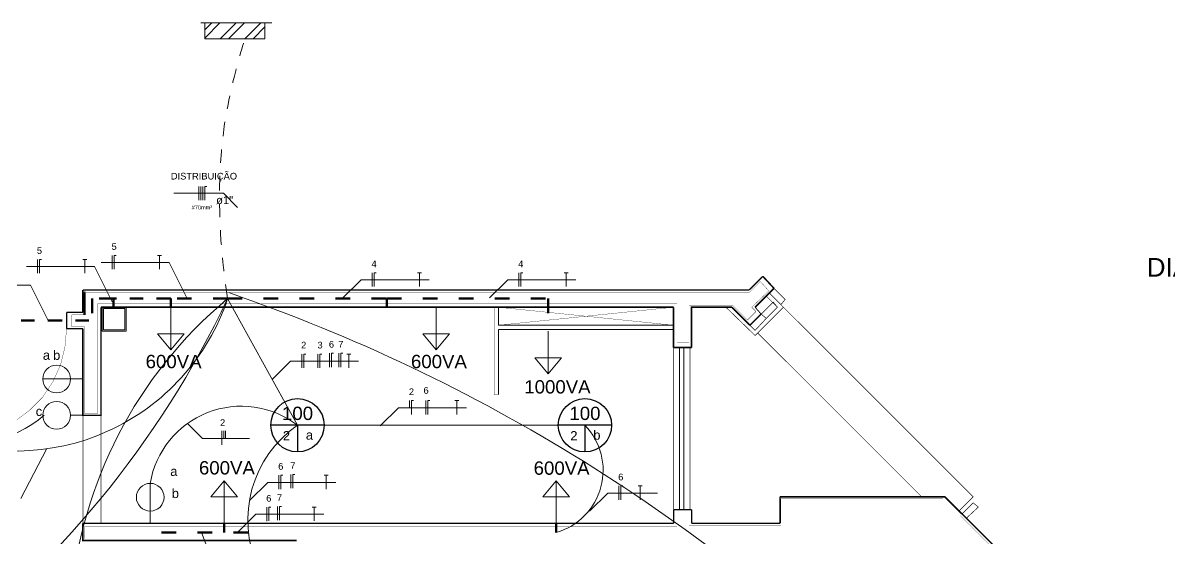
# Model space of a CAD drawing. Header units: millimetres. Extents: x 2082 to 2109.3, y 1288.2 to 1299.8.
# Drawn here: x 2088.39 to 2096.99, y 1295.93 to 1299.8 of the extents above; entities that cross this region are included whole.
import ezdxf

# ---------------------------------------------------------------- set-up
doc = ezdxf.new("R2010")
doc.units = ezdxf.units.MM
doc.header["$LTSCALE"] = 0.009
doc.linetypes.add('Parede', pattern=[30, 12, -18])
doc.linetypes.add('Piso', pattern=[18, 12, -3, 0, -3])
doc.layers.get('0').update_dxf_attribs({"color": 255, "lineweight": 5})
for name, color, linetype, lineweight in [('Circuitos', 30, 'Continuous', 5), ('Dados', 2, 'Continuous', 30), ('Dutos_Parede', 130, 'Parede', 5), ('Dutos_Piso', 140, 'Piso', 5), ('Dutos_Teto', 150, 'Continuous', 5), ('Iluminação', 3, 'Continuous', 30), ('Tomadas', 10, 'Continuous', 5)]:
    doc.layers.add(name, color=color, linetype=linetype, lineweight=lineweight)
doc.layers.add('Legenda', color=253, linetype='Continuous')
doc.styles.get("Standard").update_dxf_attribs({"font": 'Arial'})

msp = doc.modelspace()

# ---------------------------------------------------------------- linework, layer by layer
msp.add_line((2088.857386, 1297.776682), (2088.862665, 1297.776682))
at = {"lineweight": 50}
for p, q in [((2088.857386, 1297.609275), (2088.857386, 1297.776682)), ((2088.857386, 1297.776682), (2088.862665, 1297.776682))]:
    msp.add_line(p, q, dxfattribs=at)
at = {"color": 0, "flags": 128}
for points, const_width in [([(2093.943975, 1297.899017), (2093.840955, 1297.795998)], 0.011364), ([(2093.924659, 1297.860385), (2093.840955, 1297.776682)], 0.002273), ([(2093.989046, 1297.789559), (2093.924659, 1297.860385)], 0.002273), ([(2094.027678, 1297.808875), (2093.943975, 1297.899017)], 0.011364), ([(2088.844508, 1297.795998), (2093.840955, 1297.795998)], 0.011364), ([(2088.844508, 1297.795998), (2088.844508, 1297.628591)], 0.011364), ([(2088.862665, 1297.776682), (2093.840955, 1297.776682)], 0.002273), ([(2093.989046, 1297.789559), (2093.860271, 1297.667223)], 0.002273), ([(2094.027678, 1297.808875), (2093.886026, 1297.667223)], 0.011364), ([(2093.96973, 1297.750927), (2094.053433, 1297.667223)], 0.004546), ([(2093.96973, 1297.750927), (2093.989046, 1297.776682)], 0.003219), ([(2093.989046, 1297.776682), (2094.079188, 1297.686539), (2094.111381, 1297.725172), (2094.027678, 1297.808875), (2093.989046, 1297.776682)], 0.005029), ([(2093.989046, 1297.776682), (2094.098504, 1297.667223)], 0.004546), ([(2088.844508, 1297.506255), (2088.844508, 1296.855945), (2088.979722, 1296.855945), (2088.979722, 1297.667223)], 0.011364), ([(2088.953967, 1297.692978), (2093.300103, 1297.692978)], 0.002273), ([(2088.953967, 1296.868822), (2088.953967, 1297.692978)], 0.002273), ([(2088.979722, 1297.667223), (2093.274348, 1297.667223)], 0.011364), ([(2091.960849, 1297.010474), (2091.928655, 1297.010474), (2091.928655, 1297.667223)], 0.003219), ([(2091.960849, 1297.667223), (2091.960849, 1297.53201)], 0.006819), ([(2093.274348, 1297.53201), (2091.960849, 1297.667223)], 0.002273), ([(2091.960849, 1297.53201), (2093.274348, 1297.667223)], 0.002273), ([(2093.274348, 1297.364603), (2093.274348, 1297.667223)], 0.011364), ([(2093.300103, 1297.403236), (2093.300103, 1297.692978)], 0.002273), ([(2093.390245, 1297.403236), (2093.390245, 1297.680101)], 0.002273), ([(2093.390245, 1297.680101), (2093.71862, 1297.680101)], 0.002273), ([(2093.712181, 1297.667223), (2093.409561, 1297.667223), (2093.409561, 1297.364603)], 0.011364), ([(2093.409561, 1297.667223), (2093.712181, 1297.667223)], 0.011364), ([(2093.886026, 1297.454746), (2093.66711, 1297.667223)], 0.004546), ([(2093.66711, 1297.667223), (2093.712181, 1297.667223)], 0.004507), ([(2093.847394, 1297.53201), (2093.712181, 1297.667223)], 0.011364), ([(2093.886026, 1297.493378), (2093.712181, 1297.667223)], 0.004546), ([(2093.828078, 1297.570643), (2093.71862, 1297.680101)], 0.002273), ([(2093.892465, 1297.63503), (2093.860271, 1297.667223)], 0.002273), ([(2093.931097, 1297.615714), (2093.886026, 1297.667223)], 0.006844), ([(2093.886026, 1297.454746), (2094.098504, 1297.667223)], 0.004546), ([(2093.96973, 1297.58352), (2094.053433, 1297.667223), (2094.021239, 1297.705856), (2093.931097, 1297.615714), (2093.96973, 1297.58352)], 0.005029), ([(2095.412003, 1296.134808), (2095.521461, 1296.244266), (2094.098504, 1297.667223)], 0.004546), ([(2088.844508, 1297.628591), (2088.722173, 1297.628591)], 0.011364), ([(2088.722173, 1297.506255), (2088.722173, 1297.628591)], 0.011364), ([(2088.844508, 1297.628591), (2088.722173, 1297.628591)], 0.011364), ([(2088.844508, 1297.628591), (2088.722173, 1297.628591)], 0.011364), ([(2088.844508, 1297.628591), (2088.722173, 1297.628591)], 0.011364), ([(2088.857386, 1297.609275), (2088.760805, 1297.609275)], 0.002273), ([(2088.760805, 1297.519133), (2088.760805, 1297.609275)], 0.002273), ([(2093.828078, 1297.570643), (2093.892465, 1297.63503)], 0.002273), ([(2093.847394, 1297.53201), (2093.931097, 1297.615714)], 0.011364), ([(2093.886026, 1297.493378), (2093.96973, 1297.58352), (2093.931097, 1297.615714), (2093.847394, 1297.53201), (2093.886026, 1297.493378)], 0.005029), ([(2087.943088, 1296.694977), (2088.078301, 1296.714293), (2088.213514, 1296.752925), (2088.33585, 1296.810874), (2088.445308, 1296.894577), (2088.541889, 1296.991158), (2088.619153, 1297.107055), (2088.677102, 1297.235829), (2088.709295, 1297.364603), (2088.722173, 1297.506255)], 0.002273), ([(2088.844508, 1297.506255), (2088.722173, 1297.506255)], 0.011364), ([(2088.857386, 1297.519133), (2088.760805, 1297.519133)], 0.002273), ([(2088.844508, 1296.855945), (2088.844508, 1297.506255)], 0.011364), ([(2088.857386, 1296.868822), (2088.857386, 1297.519133)], 0.002273), ([(2091.960849, 1297.010474), (2091.928655, 1297.010474), (2091.928655, 1297.499817)], 0.003219), ([(2091.960849, 1297.53201), (2093.274348, 1297.53201)], 0.006819), ([(2091.960849, 1297.010474), (2091.960849, 1297.499817)], 0.006819), ([(2091.960849, 1297.010474), (2091.960849, 1297.499817)], 0.006819), ([(2091.960849, 1297.499817), (2093.274348, 1297.499817)], 0.006819), ([(2093.300103, 1297.403236), (2093.390245, 1297.403236)], 0.002273), ([(2095.135138, 1296.244266), (2093.905342, 1297.474062)], 0.004546), ([(2093.274348, 1297.364603), (2093.409561, 1297.364603)], 0.011364), ([(2093.274348, 1297.364603), (2093.274348, 1296.147685)], 0.004546), ([(2093.319419, 1297.364603), (2093.319419, 1296.147685)], 0.006819), ([(2093.351612, 1297.364603), (2093.351612, 1296.147685)], 0.006819), ([(2093.396684, 1297.364603), (2093.396684, 1296.147685)], 0.004546), ([(2088.844508, 1296.855945), (2088.979722, 1296.855945)], 0.011364), ([(2088.844508, 1296.855945), (2088.844508, 1296.044666)], 0.004546), ([(2088.844508, 1296.855945), (2088.844508, 1296.044666)], 0.004546), ([(2088.857386, 1296.868822), (2088.953967, 1296.868822)], 0.002273), ([(2088.979722, 1296.855945), (2088.979722, 1296.044666)], 0.004546), ([(2088.979722, 1296.855945), (2088.979722, 1296.044666)], 0.004546), ([(2094.072749, 1296.044666), (2094.072749, 1296.244266)], 0.011364), ([(2094.072749, 1296.244266), (2095.308983, 1296.244266)], 0.011364), ([(2094.079188, 1296.044666), (2094.079188, 1296.231389)], 0.002273), ([(2094.079188, 1296.231389), (2095.296106, 1296.231389)], 0.002273), ([(2096.822083, 1294.731167), (2095.308983, 1296.244266)], 0.011364), ([(2095.469951, 1296.083298), (2095.560093, 1296.167002), (2095.521461, 1296.199195), (2095.437758, 1296.115492), (2095.469951, 1296.083298)], 0.004553), ([(2095.521461, 1296.199195), (2095.437758, 1296.115492)], 0.004546), ([(2093.274348, 1296.147685), (2093.409561, 1296.147685)], 0.011364), ([(2093.274348, 1296.147685), (2093.274348, 1296.044666)], 0.010302), ([(2093.300103, 1296.102614), (2093.300103, 1296.018911)], 0.002273), ([(2093.300103, 1296.102614), (2093.390245, 1296.102614)], 0.002273), ([(2093.390245, 1296.102614), (2093.390245, 1296.031788)], 0.002273), ([(2093.409561, 1296.147685), (2093.409561, 1296.044666)], 0.010302), ([(2093.409561, 1296.147685), (2093.409561, 1296.141247)], 0.000644), ([(2093.409561, 1296.147685), (2093.409561, 1296.141247)], 0.000644), ([(2095.412003, 1296.134808), (2095.373371, 1296.17344)], 0.004546), ([(2096.796328, 1294.731167), (2095.42488, 1296.102614)], 0.002273), ([(2088.844508, 1296.044666), (2093.274348, 1296.044666)], 0.011364), ([(2088.844508, 1296.044666), (2088.844508, 1295.915891), (2090.44775, 1295.915891)], 0.011364), ([(2088.844508, 1295.915891), (2088.844508, 1296.044666)], 0.011364), ([(2088.857386, 1296.018911), (2093.300103, 1296.018911)], 0.002273), ([(2088.857386, 1295.928769), (2088.857386, 1296.018911)], 0.002273), ([(2093.390245, 1296.031788), (2094.079188, 1296.031788)], 0.002273), ([(2093.409561, 1296.044666), (2094.072749, 1296.044666)], 0.011364)]:
    msp.add_lwpolyline(points, dxfattribs=dict(at, const_width=const_width))
at = {"layer": 'Circuitos', "linetype": 'Continuous'}
for p, q in [((2089.899049, 1298.522894), (2089.525944, 1298.522894)), ((2089.715142, 1298.574377), (2089.715142, 1298.470952)), ((2089.728394, 1298.574377), (2089.728394, 1298.470952)), ((2089.743394, 1298.574606), (2089.743394, 1298.471181)), ((2089.758394, 1298.574606), (2089.758394, 1298.52141)), ((2089.758394, 1298.574606), (2089.773394, 1298.574606)), ((2089.758394, 1298.52141), (2089.758394, 1298.47141)), ((2089.899049, 1298.522894), (2090.005142, 1298.416855)), ((2088.504866, 1298.025843), (2088.504866, 1297.922418)), ((2088.519866, 1298.025843), (2088.519866, 1297.972647)), ((2088.519866, 1298.025843), (2088.534866, 1298.025843)), ((2088.842806, 1298.025843), (2088.872806, 1298.025843)), ((2088.857806, 1298.025843), (2088.857806, 1297.972647)), ((2088.981003, 1298.002647), (2089.490953, 1298.002647)), ((2089.064866, 1298.055843), (2089.064866, 1297.952418)), ((2089.079866, 1298.055843), (2089.079866, 1298.002647)), ((2089.079866, 1298.055843), (2089.094866, 1298.055843)), ((2089.079866, 1298.002647), (2089.079866, 1297.952647)), ((2089.402806, 1298.055843), (2089.432806, 1298.055843)), ((2089.417806, 1298.055843), (2089.417806, 1298.002647)), ((2089.417806, 1298.002647), (2089.417806, 1297.952647)), ((2089.625142, 1297.736855), (2089.490953, 1298.002647)), ((2088.421003, 1297.972647), (2088.930953, 1297.972647)), ((2088.519866, 1297.972647), (2088.519866, 1297.922647)), ((2088.857806, 1297.972647), (2088.857806, 1297.922647)), ((2089.065142, 1297.706855), (2088.930953, 1297.972647)), ((2091.014866, 1297.925843), (2091.014866, 1297.822418)), ((2091.029866, 1297.925843), (2091.029866, 1297.872647)), ((2091.029866, 1297.925843), (2091.044866, 1297.925843)), ((2091.352806, 1297.925843), (2091.382806, 1297.925843)), ((2091.367806, 1297.925843), (2091.367806, 1297.872647)), ((2092.114866, 1297.925843), (2092.114866, 1297.822418)), ((2092.129866, 1297.925843), (2092.129866, 1297.872647)), ((2092.129866, 1297.925843), (2092.144866, 1297.925843)), ((2092.452806, 1297.925843), (2092.482806, 1297.925843)), ((2092.467806, 1297.925843), (2092.467806, 1297.872647)), ((2087.941003, 1297.832647), (2088.450953, 1297.832647)), ((2088.585142, 1297.566855), (2088.450953, 1297.832647)), ((2090.795142, 1297.736855), (2090.931003, 1297.872647)), ((2090.931003, 1297.872647), (2091.440953, 1297.872647)), ((2091.029866, 1297.872647), (2091.029866, 1297.822647)), ((2091.367806, 1297.872647), (2091.367806, 1297.822647)), ((2091.895142, 1297.736855), (2092.031003, 1297.872647)), ((2092.031003, 1297.872647), (2092.540953, 1297.872647)), ((2092.129866, 1297.872647), (2092.129866, 1297.822647)), ((2092.467806, 1297.872647), (2092.467806, 1297.822647)), ((2090.486523, 1297.315904), (2090.486523, 1297.212479)), ((2090.501523, 1297.315904), (2090.501523, 1297.262708)), ((2090.501523, 1297.315904), (2090.516523, 1297.315904)), ((2090.607566, 1297.315904), (2090.607566, 1297.212479)), ((2090.622566, 1297.315904), (2090.622566, 1297.262708)), ((2090.622566, 1297.315904), (2090.637566, 1297.315904)), ((2090.695142, 1297.321635), (2090.695142, 1297.21821)), ((2090.710142, 1297.321635), (2090.710142, 1297.268439)), ((2090.710142, 1297.321635), (2090.725142, 1297.321635)), ((2090.765142, 1297.321635), (2090.765142, 1297.21821)), ((2090.780142, 1297.321635), (2090.780142, 1297.268439)), ((2090.780142, 1297.321635), (2090.795142, 1297.321635)), ((2090.824463, 1297.315904), (2090.854463, 1297.315904)), ((2090.839463, 1297.315904), (2090.839463, 1297.262708)), ((2090.266799, 1297.126916), (2090.402661, 1297.262708)), ((2090.402661, 1297.262708), (2090.91261, 1297.262708)), ((2090.501523, 1297.262708), (2090.501523, 1297.212708)), ((2090.622566, 1297.262708), (2090.622566, 1297.212708)), ((2090.710142, 1297.268439), (2090.710142, 1297.218439)), ((2090.780142, 1297.268439), (2090.780142, 1297.218439)), ((2090.839463, 1297.262708), (2090.839463, 1297.212708)), ((2091.294866, 1296.965843), (2091.294866, 1296.91413)), ((2091.309866, 1296.965843), (2091.309866, 1296.912647)), ((2091.309866, 1296.965843), (2091.324866, 1296.965843)), ((2091.415909, 1296.965843), (2091.415909, 1296.862418)), ((2091.430909, 1296.965843), (2091.430909, 1296.912647)), ((2091.430909, 1296.965843), (2091.445909, 1296.965843)), ((2091.632806, 1296.965843), (2091.662806, 1296.965843)), ((2091.647806, 1296.965843), (2091.647806, 1296.912647)), ((2091.075142, 1296.776855), (2091.211003, 1296.912647)), ((2091.211003, 1296.912647), (2091.720953, 1296.912647)), ((2091.309866, 1296.912647), (2091.309866, 1296.862647)), ((2091.430909, 1296.912647), (2091.430909, 1296.862647)), ((2091.647806, 1296.912647), (2091.647806, 1296.862647)), ((2089.627998, 1296.79401), (2089.741003, 1296.681063)), ((2089.886221, 1296.738729), (2089.886221, 1296.635304)), ((2089.901221, 1296.738729), (2089.901221, 1296.685533)), ((2089.915142, 1296.738729), (2089.915142, 1296.685533)), ((2089.741003, 1296.681063), (2090.095142, 1296.681063)), ((2088.575142, 1296.606855), (2088.37928, 1296.231063)), ((2090.314866, 1296.405843), (2090.314866, 1296.302418)), ((2090.329866, 1296.405843), (2090.329866, 1296.352647)), ((2090.329866, 1296.405843), (2090.344866, 1296.405843)), ((2090.405142, 1296.411635), (2090.405142, 1296.30821)), ((2090.420142, 1296.411635), (2090.420142, 1296.358439)), ((2090.420142, 1296.411635), (2090.435142, 1296.411635)), ((2090.652806, 1296.405843), (2090.682806, 1296.405843)), ((2090.667806, 1296.405843), (2090.667806, 1296.352647)), ((2090.095142, 1296.216855), (2090.231003, 1296.352647)), ((2090.231003, 1296.352647), (2090.740953, 1296.352647)), ((2090.329866, 1296.352647), (2090.329866, 1296.302647)), ((2090.420142, 1296.358439), (2090.420142, 1296.308439)), ((2090.667806, 1296.352647), (2090.667806, 1296.302647)), ((2092.864866, 1296.325843), (2092.864866, 1296.222418)), ((2092.879866, 1296.325843), (2092.879866, 1296.272647)), ((2092.879866, 1296.325843), (2092.894866, 1296.325843)), ((2093.010142, 1296.325843), (2093.040142, 1296.325843)), ((2093.025142, 1296.325843), (2093.025142, 1296.272647)), ((2092.645142, 1296.136855), (2092.781003, 1296.272647)), ((2092.781003, 1296.272647), (2093.155142, 1296.272647)), ((2092.879866, 1296.272647), (2092.879866, 1296.222647)), ((2093.025142, 1296.272647), (2093.025142, 1296.222647)), ((2090.005142, 1295.976855), (2090.141003, 1296.112647)), ((2090.141003, 1296.112647), (2090.650953, 1296.112647)), ((2090.224866, 1296.165843), (2090.224866, 1296.062418)), ((2090.239866, 1296.165843), (2090.239866, 1296.112647)), ((2090.239866, 1296.165843), (2090.254866, 1296.165843)), ((2090.239866, 1296.112647), (2090.239866, 1296.062647)), ((2090.305142, 1296.171635), (2090.305142, 1296.06821)), ((2090.320142, 1296.171635), (2090.320142, 1296.118439)), ((2090.320142, 1296.171635), (2090.335142, 1296.171635)), ((2090.320142, 1296.118439), (2090.320142, 1296.068439)), ((2090.562806, 1296.165843), (2090.592806, 1296.165843)), ((2090.577806, 1296.165843), (2090.577806, 1296.112647)), ((2090.577806, 1296.112647), (2090.577806, 1296.062647)), ((2089.735142, 1295.976855), (2089.89928, 1295.541063))]:
    msp.add_line(p, q, dxfattribs=at)
at = {"layer": 'Dutos_Parede', "lineweight": 50}
for p, q in [((2089.930142, 1297.731611), (2089.505142, 1297.731611)), ((2089.505142, 1297.731611), (2089.505142, 1297.666855)), ((2089.930142, 1297.731611), (2091.125142, 1297.731611)), ((2091.125142, 1297.731611), (2091.125142, 1297.666855)), ((2091.125142, 1297.731611), (2092.335142, 1297.731611)), ((2092.335142, 1297.731611), (2092.335142, 1297.486855)), ((2089.905142, 1295.976855), (2089.905142, 1296.044666)), ((2092.395142, 1295.976855), (2092.395142, 1296.044666)), ((2090.082839, 1295.976855), (2089.325142, 1295.976855))]:
    msp.add_line(p, q, dxfattribs=at)
at = {"layer": 'Dutos_Piso', "lineweight": 50}
for p, q in [((2089.075142, 1297.731611), (2088.915142, 1297.731611)), ((2088.915142, 1297.731611), (2088.915142, 1297.566855)), ((2089.505142, 1297.731611), (2089.075142, 1297.731611)), ((2089.075142, 1297.731611), (2089.075142, 1297.666855)), ((2087.765142, 1297.566855), (2088.915142, 1297.566855))]:
    msp.add_line(p, q, dxfattribs=at)
at = {"layer": 'Dutos_Piso', "flags": 128}
msp.add_lwpolyline([(2089.930142, 1297.731611), (2089.929295, 1297.736467), (2089.926919, 1297.750696), (2089.923262, 1297.773786), (2089.918571, 1297.805227), (2089.913095, 1297.844506), (2089.907081, 1297.891114), (2089.900776, 1297.944538), (2089.89443, 1298.004269), (2089.888288, 1298.069794), (2089.8826, 1298.140602), (2089.877612, 1298.216184), (2089.873574, 1298.296027), (2089.870731, 1298.37962), (2089.869332, 1298.466453), (2089.869626, 1298.556014), (2089.871859, 1298.647792), (2089.876279, 1298.741276), (2089.883135, 1298.835956), (2089.892673, 1298.931319), (2089.905142, 1299.026855), (2089.912836, 1299.076381), (2089.921266, 1299.125576), (2089.930311, 1299.174202), (2089.939847, 1299.22202), (2089.949753, 1299.268791), (2089.959906, 1299.314276), (2089.970183, 1299.358236), (2089.980464, 1299.400433), (2089.990624, 1299.440626), (2090.000543, 1299.478578), (2090.010097, 1299.51405), (2090.019165, 1299.546802), (2090.027624, 1299.576595), (2090.035352, 1299.603192), (2090.042227, 1299.626352), (2090.048125, 1299.645837), (2090.052926, 1299.661407), (2090.056507, 1299.672825), (2090.058745, 1299.679851), (2090.059518, 1299.682246), (2090.059518, 1299.682246)], dxfattribs=at)
at = {"layer": 'Dutos_Teto', "lineweight": 9}
for p, q in [((2089.930142, 1297.731611), (2090.454188, 1296.78105)), ((2090.454188, 1296.78105), (2090.454188, 1296.78105)), ((2090.454188, 1296.78105), (2092.609647, 1296.78105))]:
    msp.add_line(p, q, dxfattribs=at)
for centre, radius, start, end in [((2085.662871, 1285.364622), 13.127671, 45.227971, 70.994679), ((2088.33906, 1298.265667), 1.67832, 247.19121, 341.44534), ((2083.318741, 1300.870578), 7.318725, 306.706635, 334.602522), ((2092.049286, 1295.195378), 3.305034, 129.880377, 309.32115), ((2090.032378, 1296.231989), 0.692381, 52.467106, 170.608954), ((2088.008265, 1297.488889), 0.835787, 247.256228, 310.868474), ((2090.942357, 1296.071653), 0.861135, 124.533642, 284.345932), ((2092.260499, 1296.443474), 0.485656, 286.095479, 44.034552)]:
    msp.add_arc(centre, radius, start, end, dxfattribs=at)
at = {"layer": 'Iluminação'}
for p, q in [((2090.654188, 1296.78105), (2090.254188, 1296.78105)), ((2090.454188, 1296.78105), (2090.454188, 1296.58105)), ((2092.809647, 1296.78105), (2092.409647, 1296.78105)), ((2092.609647, 1296.78105), (2092.609647, 1296.58105))]:
    msp.add_line(p, q, dxfattribs=at)
for centre in [(2090.454188, 1296.78105), (2092.609647, 1296.78105)]:
    msp.add_circle(centre, 0.2, dxfattribs=at)
at = {"layer": 'Legenda', "color": 7, "lineweight": 0}
for p, q in [((2090.260281, 1299.801401), (2089.728988, 1299.801401)), ((2089.757863, 1299.801401), (2089.757863, 1299.681374)), ((2089.871943, 1299.801401), (2089.757863, 1299.687322)), ((2089.810596, 1299.801401), (2089.757863, 1299.748668)), ((2089.994635, 1299.801401), (2089.874946, 1299.681713)), ((2090.055981, 1299.801401), (2089.93647, 1299.68189)), ((2090.178673, 1299.801401), (2090.059518, 1299.682246)), ((2090.209812, 1299.682681), (2090.209812, 1299.801401)), ((2090.209812, 1299.771194), (2090.121042, 1299.682424)), ((2089.757863, 1299.681374), (2090.209812, 1299.682681))]:
    msp.add_line(p, q, dxfattribs=at)
at = {"layer": 'Legenda', "color": 1, "lineweight": 0}
for p, q in [((2088.542075, 1297.128531), (2088.844508, 1297.128531)), ((2088.752108, 1296.855945), (2088.844508, 1296.855945)), ((2089.349277, 1296.3471), (2089.349277, 1296.044666))]:
    msp.add_line(p, q, dxfattribs=at)
for centre in [(2088.648158, 1297.128531), (2088.648158, 1296.855945), (2089.349277, 1296.241016)]:
    msp.add_circle(centre, 0.10395, dxfattribs=at)
at = {"layer": 'Tomadas', "linetype": 'Continuous'}
for p, q in [((2088.989721, 1297.667253), (2089.169721, 1297.667253)), ((2088.989721, 1297.487253), (2088.989721, 1297.667253)), ((2088.999721, 1297.657281), (2089.159721, 1297.657281)), ((2088.999721, 1297.497281), (2088.999721, 1297.657281)), ((2089.159721, 1297.657281), (2089.159721, 1297.497281)), ((2089.169721, 1297.667253), (2089.169721, 1297.487253)), ((2088.989721, 1297.487253), (2088.999721, 1297.487281)), ((2089.169721, 1297.487253), (2088.989721, 1297.487253)), ((2089.159721, 1297.497281), (2088.999721, 1297.497281))]:
    msp.add_line(p, q, dxfattribs=at)
at = {"layer": 'Tomadas'}
for p, q in [((2089.505142, 1297.666855), (2089.505142, 1297.466855)), ((2091.495142, 1297.666855), (2091.495142, 1297.466855)), ((2092.335142, 1297.486855), (2092.335142, 1297.286855)), ((2089.505142, 1297.466855), (2089.405142, 1297.466855)), ((2089.505142, 1297.347178), (2089.405142, 1297.466855)), ((2089.505142, 1297.466855), (2089.605142, 1297.466855)), ((2089.505142, 1297.466855), (2089.505142, 1297.366855)), ((2089.505142, 1297.347178), (2089.605142, 1297.466855)), ((2091.495142, 1297.466855), (2091.395142, 1297.466855)), ((2091.495142, 1297.347178), (2091.395142, 1297.466855)), ((2091.495142, 1297.466855), (2091.595142, 1297.466855)), ((2091.495142, 1297.466855), (2091.495142, 1297.366855)), ((2091.495142, 1297.347178), (2091.595142, 1297.466855)), ((2089.505142, 1297.366855), (2089.505142, 1297.347178)), ((2091.495142, 1297.366855), (2091.495142, 1297.347178)), ((2092.335142, 1297.286855), (2092.235142, 1297.286855)), ((2092.335142, 1297.167178), (2092.235142, 1297.286855)), ((2092.335142, 1297.286855), (2092.435142, 1297.286855)), ((2092.335142, 1297.286855), (2092.335142, 1297.186855)), ((2092.335142, 1297.167178), (2092.435142, 1297.286855)), ((2092.335142, 1297.186855), (2092.335142, 1297.167178)), ((2089.905142, 1296.364342), (2089.805142, 1296.244666)), ((2089.905142, 1296.344666), (2089.905142, 1296.364342)), ((2089.905142, 1296.364342), (2090.005142, 1296.244666)), ((2092.395142, 1296.364342), (2092.295142, 1296.244666)), ((2092.395142, 1296.344666), (2092.395142, 1296.364342)), ((2092.395142, 1296.364342), (2092.495142, 1296.244666)), ((2089.905142, 1296.244666), (2089.905142, 1296.344666)), ((2092.395142, 1296.244666), (2092.395142, 1296.344666)), ((2089.905142, 1296.244666), (2089.805142, 1296.244666)), ((2089.905142, 1296.044666), (2089.905142, 1296.244666)), ((2089.905142, 1296.244666), (2090.005142, 1296.244666)), ((2092.395142, 1296.244666), (2092.295142, 1296.244666)), ((2092.395142, 1296.044666), (2092.395142, 1296.244666)), ((2092.395142, 1296.244666), (2092.495142, 1296.244666))]:
    msp.add_line(p, q, dxfattribs=at)

# ---------------------------------------------------------------- texts
at = {"linetype": 'Continuous'}
msp.add_text('DIAGRAMA UNIFILAR:', height=0.14, dxfattribs=at).set_placement((2096.822894, 1297.896865))
at = {"layer": 'Circuitos', "linetype": 'Continuous'}
for s, height, p in [('DISTRIBUIÇÃO', 0.05, (2089.503926, 1298.62593)), ('#70mm²', 0.03, (2089.660635, 1298.401604)), ('5', 0.05, (2088.499104, 1298.067684)), ('5', 0.05, (2089.059104, 1298.097684)), ('4', 0.05, (2091.009104, 1297.967684)), ('4', 0.05, (2092.109104, 1297.967684)), ('2', 0.05, (2090.480762, 1297.357745)), ('3', 0.05, (2090.603672, 1297.357745)), ('6', 0.05, (2090.68938, 1297.363476)), ('7', 0.05, (2090.75938, 1297.363476)), ('2', 0.05, (2091.289104, 1297.007684)), ('6', 0.05, (2091.399104, 1297.017684)), ('2', 0.05, (2089.873042, 1296.776086)), ('6', 0.05, (2090.309104, 1296.447684)), ('7', 0.05, (2090.39938, 1296.453476)), ('6', 0.05, (2092.859104, 1296.367684)), ('6', 0.05, (2090.219104, 1296.207684)), ('7', 0.05, (2090.29938, 1296.213476))]:
    msp.add_text(s, height=height, dxfattribs=at).set_placement(p)
at = {"layer": 'Circuitos'}
msp.add_text('ø1"', height=0.06, dxfattribs=at).set_placement((2089.843914, 1298.441682))
at = {"layer": 'Dados'}
for s, height, p in [('a', 0.07, (2088.544137, 1297.272747)), ('b', 0.07, (2088.620662, 1297.272049)), ('c', 0.07, (2088.49045, 1296.850801)), ('100', 0.1, (2090.337802, 1296.820642)), ('100', 0.1, (2092.493261, 1296.820642)), ('2', 0.07, (2090.344072, 1296.66709)), ('a', 0.07, (2090.516485, 1296.672997)), ('2', 0.07, (2092.499531, 1296.66709)), ('b', 0.07, (2092.671944, 1296.672997)), ('a', 0.07, (2089.499363, 1296.400593)), ('b', 0.07, (2089.510662, 1296.234799))]:
    msp.add_text(s, height=height, dxfattribs=at).set_placement(p)
at = {"layer": 'Tomadas', "linetype": 'Continuous'}
for s, p in [('600VA', (2089.314922, 1297.209673)), ('600VA', (2091.304922, 1297.209673)), ('1000VA', (2092.154922, 1297.019673)), ('600VA', (2089.714922, 1296.411862)), ('600VA', (2092.224922, 1296.409673))]:
    msp.add_text(s, height=0.1, dxfattribs=at).set_placement(p)

doc.saveas('drawing.dxf')
